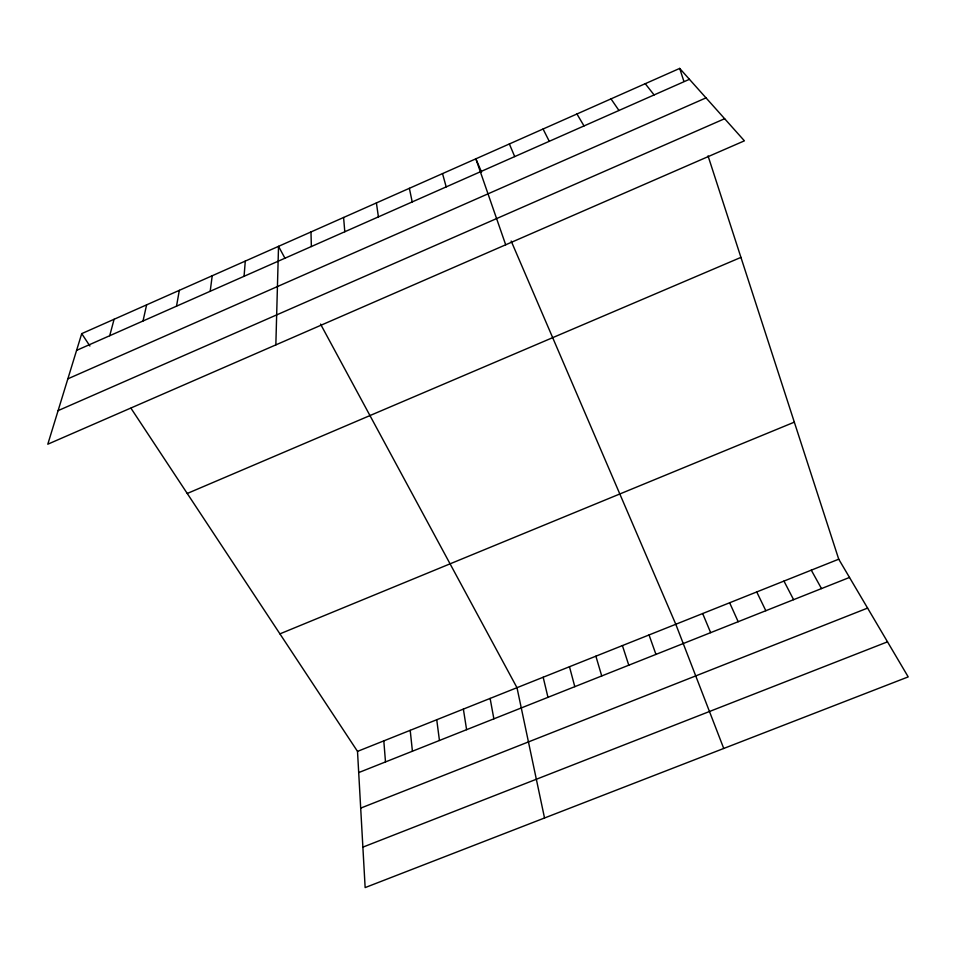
<?xml version="1.0" encoding="UTF-8"?>
<svg xmlns="http://www.w3.org/2000/svg" width="956" height="956" viewBox="0 0 956 956"><rect width="100%" height="100%" fill="white"/><g stroke="black" fill="none" stroke-linecap="round" stroke-linejoin="round"><path stroke-width="1.43" d="M275.842 344.889L278.531 246.337L284.924 258.168M244.067 276.296L245.286 261.084M210.201 291.281L212.208 275.758M176.513 306.183L179.322 290.349M143.018 320.989L146.615 304.856M109.713 335.723L114.087 319.28M81.726 333.632L47.8 444.205L744.401 140.831L679.692 68.414L81.726 333.632L89.9 346.024M76.588 350.374L689.431 79.312M67.852 378.827L706.018 97.871M58.101 410.626L724.648 118.711M187.245 493.475L740.936 257.391M279.929 633.864L794.328 422.158M357.508 751.38L838.735 559.2L908.2 676.896L365.144 887.586L357.508 751.38L130.984 408.248M358.703 772.579L849.502 577.448M360.699 808.119L867.594 608.088M362.886 847.135L887.503 641.835M645.252 83.686L654.095 94.931M611.004 98.874L618.95 110.478M576.946 113.991L584.008 125.929M811.286 570.17L821.491 588.585M320.535 324.084L516.993 687.699L544.526 817.989M783.956 581.081L793.6 599.675M543.068 129.012L549.27 141.309M756.746 591.955L765.828 610.717M729.643 602.77L738.175 621.711M481.573 172.14L475.861 158.827L505.688 244.784M511.173 241.043L675.796 624.28L723.74 748.464M509.369 143.962L514.71 156.581M702.672 613.549L710.655 632.657M649.052 634.963L655.947 654.406M622.416 645.599L628.785 665.197M679.692 68.414L683.803 81.093M708.038 155.864L838.735 559.2M595.887 656.186L601.73 675.964M442.52 173.61L446.189 186.898M569.477 666.738L574.795 686.671M543.175 677.242L547.967 697.33M409.371 188.308L412.203 201.931M490.117 698.43L493.87 718.84M463.373 709.113L466.6 729.679M376.401 202.935L378.409 216.881M436.737 719.749L439.449 740.482M410.208 730.336L412.418 751.225M343.598 217.478L344.793 231.746M383.81 740.888L385.495 761.932M310.975 231.95L311.369 246.529"/></g></svg>
